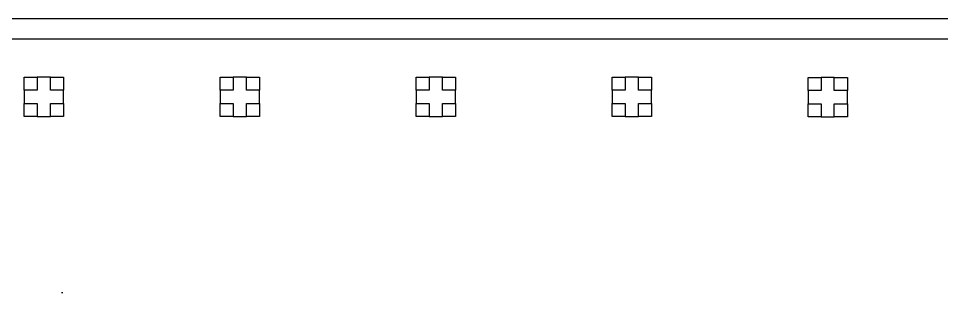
# Model space of a CAD drawing. Extents: x -21765 to 20427, y -6394 to 12870.
# Drawn here: x -3197 to 8578, y 9371 to 12870 of the extents above; entities that cross this region are included whole.
import ezdxf

# ---------------------------------------------------------------- set-up
doc = ezdxf.new("R2010")
doc.units = 0
doc.header["$MEASUREMENT"] = 0
doc.layers.add('CONTROL', color=5, linetype='Continuous')
doc.layers.add('FLOW', color=6, linetype='Continuous')

msp = doc.modelspace()

# ---------------------------------------------------------------- linework, layer by layer
at = {"layer": 'CONTROL', "linetype": 'Continuous'}
for points in [[(-21765, 12605), (-21765, 12870), (20427, 12870), (20427, 12605), (-21765, 12605)], [(-2957, 12120), (-2957, 11953), (-3124, 11953), (-3124, 12120), (-2957, 12120)], [(-2624, 12120), (-2624, 11953), (-2790, 11953), (-2790, 12120), (-2624, 12120)], [(-457, 12120), (-457, 11953), (-624, 11953), (-624, 12120), (-457, 12120)], [(-124, 12120), (-124, 11953), (-290, 11953), (-290, 12120), (-124, 12120)], [(2043, 12120), (2043, 11953), (1876, 11953), (1876, 12120), (2043, 12120)], [(2376, 12120), (2376, 11953), (2210, 11953), (2210, 12120), (2376, 12120)], [(4543, 12120), (4543, 11953), (4376, 11953), (4376, 12120), (4543, 12120)], [(4876, 12120), (4876, 11953), (4710, 11953), (4710, 12120), (4876, 12120)], [(7043, 12115), (7043, 11949), (6876, 11949), (6876, 12115), (7043, 12115)], [(7376, 12115), (7376, 11949), (7210, 11949), (7210, 12115), (7376, 12115)], [(-2957, 11786), (-2957, 11620), (-3124, 11620), (-3124, 11786), (-2957, 11786)], [(-2624, 11786), (-2624, 11620), (-2790, 11620), (-2790, 11786), (-2624, 11786)], [(-457, 11786), (-457, 11620), (-624, 11620), (-624, 11786), (-457, 11786)], [(-124, 11786), (-124, 11620), (-290, 11620), (-290, 11786), (-124, 11786)], [(2043, 11786), (2043, 11620), (1876, 11620), (1876, 11786), (2043, 11786)], [(2376, 11786), (2376, 11620), (2210, 11620), (2210, 11786), (2376, 11786)], [(4543, 11786), (4543, 11620), (4376, 11620), (4376, 11786), (4543, 11786)], [(4876, 11786), (4876, 11620), (4710, 11620), (4710, 11786), (4876, 11786)], [(7043, 11782), (7043, 11615), (6876, 11615), (6876, 11782), (7043, 11782)], [(7376, 11782), (7376, 11615), (7210, 11615), (7210, 11782), (7376, 11782)]]:
    msp.add_lwpolyline(points, close=True, dxfattribs=at)
msp.add_lwpolyline([(-2647, 9371), (-2632, 9371)], dxfattribs=at)
at = {"layer": 'FLOW', "linetype": 'Continuous'}
for points in [[(-2790, 11620), (-2790, 11786), (-2624, 11786), (-2624, 11953), (-2790, 11953), (-2790, 12120), (-2957, 12120), (-2957, 11953), (-3124, 11953), (-3124, 11786), (-2957, 11786), (-2957, 11620), (-2790, 11620)], [(-290, 11620), (-290, 11786), (-124, 11786), (-124, 11953), (-290, 11953), (-290, 12120), (-457, 12120), (-457, 11953), (-624, 11953), (-624, 11786), (-457, 11786), (-457, 11620), (-290, 11620)], [(2210, 11620), (2210, 11786), (2376, 11786), (2376, 11953), (2210, 11953), (2210, 12120), (2043, 12120), (2043, 11953), (1876, 11953), (1876, 11786), (2043, 11786), (2043, 11620), (2210, 11620)], [(4710, 11620), (4710, 11786), (4876, 11786), (4876, 11953), (4710, 11953), (4710, 12120), (4543, 12120), (4543, 11953), (4376, 11953), (4376, 11786), (4543, 11786), (4543, 11620), (4710, 11620)], [(7210, 11615), (7210, 11782), (7376, 11782), (7376, 11949), (7210, 11949), (7210, 12115), (7043, 12115), (7043, 11949), (6876, 11949), (6876, 11782), (7043, 11782), (7043, 11615), (7210, 11615)]]:
    msp.add_lwpolyline(points, close=True, dxfattribs=at)

doc.saveas('drawing.dxf')
